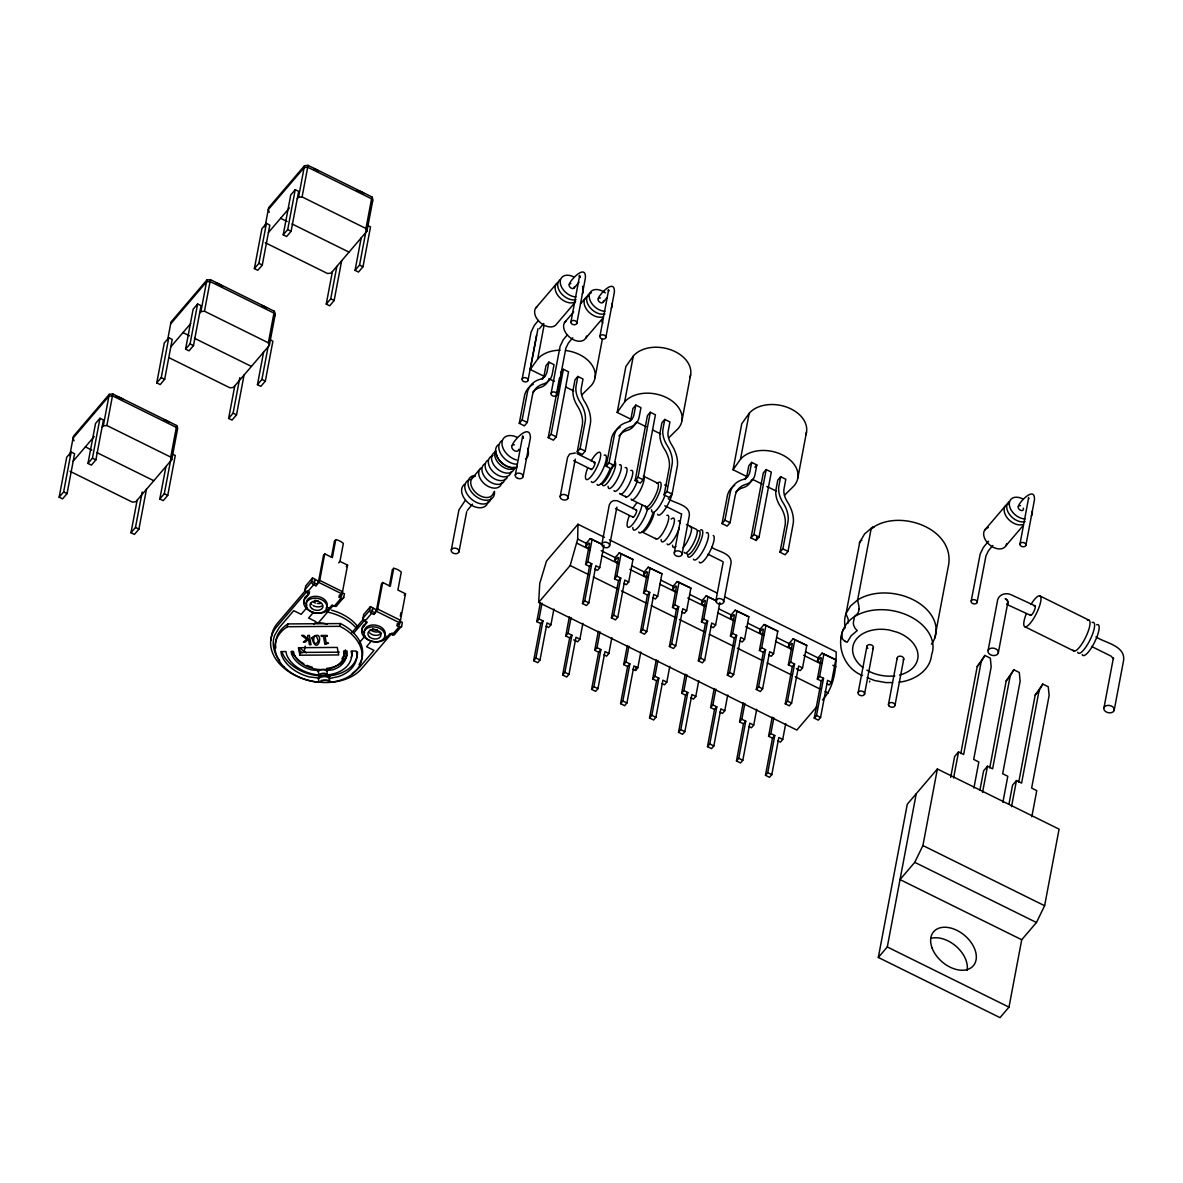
<?xml version="1.0" encoding="UTF-8"?>
<svg xmlns="http://www.w3.org/2000/svg" width="1183" height="1183" viewBox="0 0 1183 1183"><rect width="100%" height="100%" fill="white"/><g stroke="black" fill="none" stroke-linecap="round" stroke-linejoin="round"><path stroke-width="1.5" d="M816.684 706.828L796.839 730.059L538.664 602.413L539.744 583.456L546.457 561.141L577.969 524.246L604.454 537.333M538.664 602.413L570.176 565.518L577.674 539.064L577.969 524.246M822.525 699.996C834.074 687.441 836.44 668.454 836.159 651.892L725.268 597.075M283.698 666.606L284.512 666.709M579.552 276.053L570.975 321.806M608.52 290.382L599.944 336.135M1028.604 498.058L1020.012 543.81M934.747 638.081L948.086 567.529C957.284 528.476 898.119 507.581 871.117 528.831L857.631 599.944A21.324 12.214 57.7 0 0 858.385 603.744A15.645 8.961 57.7 0 1 856.285 614.879A21.324 12.214 57.7 0 0 854.481 616.654C831.708 630.923 838.821 666.502 862.555 675.552M59.15 497.185L66.692 457.274L71.172 452.024L74.603 453.71L67.061 493.622L62.566 498.871L59.15 497.185L63.631 491.936L71.172 452.024M69.738 455.662L73.39 436.335L109.265 394.338L112.829 393.954L176.696 425.54L177.701 428.172L171.727 459.729L135.868 501.725L132.304 502.095L70.063 471.322M87.971 463.44L95.512 423.529L99.993 418.279L103.424 419.965L95.882 459.876L91.402 465.126L87.971 463.44L92.451 458.191L99.993 418.279M102.019 427.388L103.305 425.895L109.265 394.338M103.305 425.895L106.854 425.51L112.829 393.954M156.762 382.893L164.304 342.981L168.785 337.732L172.215 339.417L164.674 379.329L160.193 384.579L156.762 382.893L161.243 377.628L168.785 337.732M146.455 489.244L138.914 529.156L134.433 534.405L131.002 532.705L137.139 500.217M167.69 339.61L171.003 322.027L206.877 280.031L210.441 279.661L274.308 311.247L275.314 313.865L269.354 345.421L233.48 387.418L229.916 387.802L169.317 357.843M131.002 532.705L135.483 527.455L142.197 492.01M185.583 349.133L193.125 309.221L197.62 303.972L201.036 305.672L193.494 345.584L189.014 350.833L185.583 349.133L190.079 343.883L197.62 303.972M171.86 453.799L175.276 455.485L167.735 495.396L163.254 500.646L159.823 498.96L165.975 466.472M171.727 459.729L170.736 457.096L176.696 425.54M159.823 498.96L164.319 493.71L171.298 456.771M199.631 313.096L200.918 311.587L206.877 280.031M200.918 311.587L204.482 311.218L210.441 279.661M254.389 268.585L261.916 228.674L266.412 223.424L269.828 225.125L262.286 265.036L257.805 270.286L254.389 268.585L258.87 263.336L266.412 223.424M244.068 374.937L236.526 414.849L232.045 420.098L228.63 418.412L234.766 385.924M264.977 227.062L268.63 207.735L304.489 165.738L308.053 165.369L371.935 196.94L372.926 199.572L366.967 231.129L331.092 273.125L327.528 273.495L265.303 242.737M228.63 418.412L233.11 413.163L239.809 377.702M283.21 234.84L290.752 194.929L295.232 189.679L298.648 191.365L291.107 231.276L286.626 236.526L283.21 234.84L287.691 229.591L295.232 189.679M270.611 340.068L272.889 341.192L265.347 381.103L260.866 386.353L257.45 384.667L263.587 352.179M269.354 345.421L268.349 342.804L274.308 311.247M257.45 384.667L261.931 379.418L268.068 346.93M297.244 198.788L298.53 197.295L304.489 165.738M298.53 197.295L302.094 196.925L308.053 165.369M341.68 260.644L334.138 300.556L329.658 305.805L326.242 304.12L332.379 271.632M326.242 304.12L330.722 298.87L336.859 266.382M340.423 623.559L339.891 626.339A43.948 30.699 10.7 0 1 361.821 659.108A43.948 30.699 10.7 0 1 330.338 682.266A7.083 4.88 -11.2 0 0 319.085 682.34A43.948 30.699 10.7 0 1 278.508 659.7A43.948 30.699 10.7 0 1 287.395 626.724L287.913 623.929L340.423 623.559A43.948 30.699 10.7 0 1 359.085 664.609M367.085 225.199L370.516 226.899L362.974 266.811L358.479 272.06L355.063 270.36L361.199 237.872M366.967 231.129L365.961 228.496L371.935 196.94M355.063 270.36L359.543 265.11L366.523 228.171M339.151 595.212L341.429 596.35L342.138 592.639L344.416 593.762L343.721 597.474L336.963 605.371A2.647 1.76 40.5 0 1 334.331 606.11L332.053 604.971L328.209 609.482A13.205 9.213 10.7 0 1 310.404 611.33A13.205 9.213 10.7 0 1 305.406 598.199L309.236 593.703L306.959 592.579A2.647 1.76 40.5 0 1 305.037 589.592L305.732 585.881L312.475 577.969L314.767 579.093L314.057 582.82L317.488 584.313M305.406 598.199L309.591 591.84M305.037 589.592L311.78 581.681L312.475 577.969M299.891 655.205L298.397 647.707L337.244 647.426L338.722 654.938L299.891 655.205L299.521 647.929M314.323 582.746L314.959 579.404L318.123 580.971M311.78 581.681A2.647 1.76 40.5 0 0 313.717 584.668L315.994 585.792L318.567 581.341L323.477 555.359L324.748 553.851L332.364 557.607L335.75 539.67A11.446 7.601 40.5 0 1 343.351 543.426L339.965 561.378L338.678 562.871M304.179 651.522L305.184 646.155M315.994 585.792L319.661 580.705L324.748 553.851M331.417 557.311L334.464 541.163L335.75 539.67M328.209 609.482L328.563 607.618M341.236 596.055L341.872 592.713M343.721 597.474A2.647 1.76 40.5 0 1 341.088 598.199L338.796 597.075L342.478 591.988L347.565 565.134L339.965 561.378M397.089 623.87L399.381 624.994L400.076 621.282L402.353 622.406L401.658 626.118L394.9 634.029A2.647 1.76 40.5 0 1 392.283 634.753L389.991 633.63L386.146 638.125A13.205 9.213 10.7 0 1 368.342 639.988A13.205 9.213 10.7 0 1 363.344 626.842L367.188 622.347L364.896 621.223A2.647 1.76 40.5 0 1 362.974 618.236L363.669 614.524L370.427 606.613L372.704 607.751L372.009 611.463L375.425 612.957M363.344 626.842L366.567 621.607M362.974 618.236L369.717 610.324L370.427 606.613M372.261 611.389L372.896 608.047L376.061 609.615M369.717 610.324A2.647 1.76 40.5 0 0 371.654 613.312L373.932 614.45L376.505 609.984L381.414 584.003L382.701 582.494L390.301 586.265L393.688 568.313A11.446 7.601 40.5 0 1 401.288 572.069L397.902 590.021L405.503 593.777L400.446 620.498L396.749 625.718L399.026 626.842A2.647 1.76 40.5 0 0 401.658 626.118M373.932 614.45L377.643 609.23L382.701 582.494M389.355 585.969L392.401 569.807L393.688 568.313M386.146 638.125L386.501 636.262M400.298 616.062L400.948 612.602M399.189 624.698L399.81 621.356M451.3 549.932L458.93 509.932L465.096 500.646M458.96 551.899A3.963 2.765 10.7 0 0 453.976 548.143A3.963 2.765 10.7 0 0 452.468 552.712A3.963 2.765 10.7 0 0 458.96 551.899L466.694 511.707M522.161 378.959L531.123 331.994L534.361 325.34L538.457 320.416M542.287 379.255A21.634 14.373 40.5 0 0 544.032 375.78L546.014 365.503L548.897 362.131L554.028 364.675L552.284 373.946A27.579 18.322 40.5 0 1 542.406 384.298A31.571 20.983 40.5 0 0 532.32 395.773L527.278 422.479L524.394 425.85L519.263 423.322L524.675 395.004A37.486 24.917 40.5 0 1 533.267 384.253M527.988 380.571A3.031 2.115 10.7 0 0 524.261 377.628A3.031 2.115 10.7 0 0 522.975 381.089A3.031 2.115 10.7 0 0 527.988 380.571L536.579 335.129M544.742 376.638L530.265 369.48L537.94 328.83M519.263 423.322L522.132 419.95L527.559 391.632A37.486 24.917 40.5 0 1 539.152 379.595L540.409 379.225A21.634 14.373 40.5 0 0 546.916 372.408L548.897 362.131M515.285 475.226L522.694 435.862L523.463 438.331M530.265 369.48L537.703 358.996L544.047 325.429M523.078 476.616L530.457 437.562C529.925 422.39 512.919 441.2 512.254 445.414M551.13 393.274L560.106 346.308L563.33 339.669L567.426 334.745M560.505 372.675L563.389 369.288L568.52 371.832L556.247 436.808L553.363 440.18L548.232 437.636L559.485 378.087M556.971 394.885A3.031 2.115 10.7 0 0 553.23 391.943A3.031 2.115 10.7 0 0 551.943 395.418A3.031 2.115 10.7 0 0 556.971 394.885L565.858 348.231L568.402 343.011L572.764 337.791M548.232 437.636L551.115 434.265L563.389 369.288M576.801 323.417A3.031 2.115 10.7 0 0 573.075 320.475A3.031 2.115 10.7 0 0 571.788 323.935A3.031 2.115 10.7 0 0 576.801 323.417L585.408 277.901C586.191 263.129 570.014 280.282 569.334 284.26M577.866 376.46L576.121 385.732A27.579 18.322 40.5 0 0 580.735 403.24A31.571 20.983 40.5 0 1 585.127 421.887L580.084 448.594L577.2 451.965L582.332 454.509L585.215 451.122L590.509 422.76A37.486 24.917 40.5 0 0 585.053 402.294L584.136 400.845A21.634 14.373 40.5 0 1 581.104 389.311L582.997 378.989L577.866 376.46L574.982 379.832L573.237 389.118A27.579 18.322 40.5 0 0 577.851 406.612A31.571 20.983 40.5 0 1 582.243 425.259L577.2 451.965M560.165 496.564L567.559 457.407L569.688 453.961L575.337 452.971M546.043 626.221L548.646 627.508L550.923 624.831L547.019 622.909L540.01 660.025L537.733 662.702L533.666 660.691L540.69 623.559L536.786 621.637L540.38 602.591M536.786 621.637L539.064 618.96L542.051 603.167M533.666 660.691L535.943 658.029L542.967 620.898L539.064 618.96M567.958 497.954L575.293 459.137M595.034 377.747L602.384 338.87M550.923 624.831L553.91 609.023M605.77 337.747A3.031 2.115 10.7 0 0 602.043 334.804A3.031 2.115 10.7 0 0 600.757 338.264A3.031 2.115 10.7 0 0 605.77 337.747L614.376 292.231C615.175 277.458 598.982 294.611 598.302 298.589M573.711 639.899L577.615 641.822L579.892 639.16L575.988 637.223L568.979 674.354L566.701 677.016L562.635 675.02L569.659 637.888L565.755 635.966L569.348 616.905M565.755 635.966L568.032 633.289L571.019 617.482M590.066 548.808L585.615 546.605L586.236 543.293L590.258 538.59L602.502 544.431M562.635 675.02L564.912 672.343L571.936 635.212L568.032 633.289M594.857 569.067L597.459 570.354L599.737 567.677L595.833 565.755L588.823 602.886L586.531 605.548L582.48 603.537L589.489 566.42L585.585 564.483L589.578 543.426L588.646 543.056L585.615 546.605M585.585 564.483L587.877 561.821L592.121 539.3M629.755 421.444A21.634 14.373 40.5 0 0 630.938 418.752L632.935 408.475L635.818 405.104L640.949 407.647L639.19 416.919A27.579 18.322 40.5 0 1 629.312 427.27A31.571 20.983 40.5 0 0 619.227 438.745L614.184 465.451L611.3 468.823L606.169 466.294L611.581 437.976A37.486 24.917 40.5 0 1 620.173 427.226M631.663 419.595L617.186 412.438L625.866 366.493L633.304 356.024A31.009 21.664 10.7 0 1 671.53 350.079A31.009 21.664 10.7 0 1 689.896 377.51M606.169 466.294L609.053 462.908L614.465 434.605A37.486 24.917 40.5 0 1 626.058 422.568L627.315 422.198A21.634 14.373 40.5 0 0 633.822 415.381L635.818 405.104M582.48 603.537L584.757 600.875L591.766 563.744L587.877 561.821M617.186 412.438L624.624 401.969L633.304 356.024M579.892 639.16L582.879 623.352M601.91 543.973L609.304 504.816L611.049 501.976L613.578 500.616L617.201 500.705L636.439 510.05M599.737 567.677L603.981 545.171M609.556 545.94A3.963 2.765 10.7 0 0 604.572 542.184A3.963 2.765 10.7 0 0 603.064 546.738A3.963 2.765 10.7 0 0 609.556 545.94L616.89 507.123M603.981 654.864L606.583 656.151L608.861 653.474L604.971 651.552L597.947 688.669L595.67 691.345L591.604 689.334L598.628 652.217L594.724 650.28L598.317 631.234M594.724 650.28L597.001 647.619L599.988 631.811M617.556 562.398L614.583 560.919L615.219 557.622L619.241 552.905L632.964 559.485L628.705 582.006L626.428 584.668L623.825 583.396M591.604 689.334L593.896 686.672L600.905 649.541L597.001 647.619M628.705 582.006L624.801 580.084L617.792 617.201L615.5 619.877L611.448 617.866L618.458 580.735L614.554 578.812L618.546 557.74L617.615 557.385L614.583 560.919M614.554 578.812L616.846 576.136L621.09 553.629M635.138 480.609L647.412 415.632L650.295 412.261L655.426 414.804L643.153 479.766L640.269 483.152L635.138 480.609L638.021 477.237L650.295 412.261M611.448 617.866L613.726 615.19L620.735 578.073L616.846 576.136M608.861 653.474L611.848 637.681M664.787 419.418L663.027 428.704A27.579 18.322 40.5 0 0 667.641 446.213A31.571 20.983 40.5 0 1 672.033 464.86L666.99 491.551L664.107 494.938L669.238 497.466L672.121 494.095L677.415 465.732A37.486 24.917 40.5 0 0 671.959 445.266L671.057 443.817A21.634 14.373 40.5 0 1 668.011 432.283L669.918 421.961L664.787 419.418L661.903 422.804L660.144 432.076A27.579 18.322 40.5 0 0 664.757 449.584A31.571 20.983 40.5 0 1 669.149 468.231L664.107 494.938M632.949 669.179L635.552 670.465L637.829 667.803L633.94 665.866L626.916 702.998L624.639 705.674L620.587 703.663L627.596 666.532L623.692 664.609L627.301 645.548M623.692 664.609L625.97 661.933L628.957 646.14M648.003 577.452L643.552 575.249L644.188 571.951L648.21 567.234L661.933 573.814L657.674 596.336L655.397 598.997L652.794 597.711M620.587 703.663L622.864 700.987L629.874 663.87L625.97 661.933M657.674 596.336L653.77 594.398L646.761 631.53L644.484 634.192L640.417 632.195L647.426 595.064L643.537 593.127L647.515 572.069L646.583 571.714L643.552 575.249M643.537 593.127L645.814 590.465L650.073 567.944M681.94 420.719L690.621 374.774M640.417 632.195L642.694 629.519L649.718 592.387L645.814 590.465M635.552 670.465L636.217 667.005M637.829 667.803L640.816 651.996M674.295 552.668L681.63 513.851M661.933 683.508L664.521 684.794L666.813 682.118L662.909 680.195L655.885 717.327L653.607 719.989L649.556 717.977L656.565 680.861L652.661 678.924L656.269 659.877M652.661 678.924L654.938 676.262L657.925 660.454M675.493 591.042L672.536 589.578L673.157 586.265L677.179 581.563L690.902 588.128L686.643 610.65L684.365 613.326L681.763 612.04M681.955 554.635A3.963 2.765 10.7 0 0 676.957 550.864A3.963 2.765 10.7 0 0 675.449 555.433A3.963 2.765 10.7 0 0 681.955 554.635L689.349 515.477C690.207 504.594 674.428 503.574 668.291 498.694M649.556 717.977L651.833 715.316L658.842 678.184L654.938 676.262M686.643 610.65L682.739 608.727L675.73 645.844L673.452 648.521L669.386 646.51L676.41 609.378L672.506 607.456L676.484 586.384L675.552 586.029L672.536 589.578M672.506 607.456L674.783 604.794L679.042 582.273M669.386 646.51L671.663 643.848L678.687 606.716L674.783 604.794M666.813 682.118L669.8 666.325M690.902 697.837L693.504 699.109L695.781 696.447L691.878 694.525L684.868 731.641L682.576 734.318L678.524 732.307L685.534 695.175L681.63 693.253L685.238 674.192M681.63 693.253L683.922 690.576L686.909 674.783M705.955 606.095L701.504 603.892L702.125 600.594L706.147 595.877L716.898 600.994M678.524 732.307L680.802 729.63L687.811 692.513L683.922 690.576M710.732 626.354L713.334 627.641L715.611 624.979L711.708 623.042L704.698 660.173L702.421 662.85L698.354 660.839L705.379 623.707L701.475 621.785L705.452 600.713L704.521 600.358L701.504 603.892M701.475 621.785L703.752 619.108L708.011 596.587M745.083 479.529A21.634 14.373 40.5 0 0 746.828 476.039L748.809 465.762L751.693 462.39L756.824 464.934L755.079 474.22A27.579 18.322 40.5 0 1 745.201 484.557A31.571 20.983 40.5 0 0 735.116 496.047L730.059 522.738L727.19 526.11L722.044 523.581L727.471 495.263A37.486 24.917 40.5 0 1 734.673 485.326M747.538 476.897L733.061 469.74L741.741 423.795L749.179 413.311A31.009 21.664 10.7 0 1 787.405 407.366A31.009 21.664 10.7 0 1 805.771 434.812M722.044 523.581L724.928 520.209L730.355 491.891A37.486 24.917 40.5 0 1 741.948 479.854L743.19 479.485A21.634 14.373 40.5 0 0 749.711 472.668L751.693 462.39M698.354 660.839L700.632 658.162L707.656 621.045L703.752 619.108M695.781 696.447L698.769 680.639M733.061 469.74L740.499 459.255L749.179 413.311M715.892 600.653L723.227 561.836M715.611 624.979L719.87 602.458M723.685 602.029L731.094 562.886C731.582 552.831 717.608 551.648 711.678 547.271M719.87 712.151L722.473 713.438L724.75 710.776L720.846 708.839L713.837 745.97L711.56 748.632L707.493 746.636L714.502 709.504L710.613 707.567L714.207 688.521M710.613 707.567L712.891 704.905L715.878 689.097M733.43 619.685L730.473 618.221L731.094 614.909L735.116 610.206L748.839 616.787L744.58 639.293L742.303 641.97L739.7 640.683M707.493 746.636L709.77 743.959L716.794 706.828L712.891 704.905M744.58 639.293L740.691 637.371L733.667 674.502L731.39 677.164L727.323 675.153L734.347 638.036L730.443 636.099L734.421 615.027L733.49 614.672L730.473 618.221M730.443 636.099L732.721 633.437L736.979 610.916M751.028 537.895L763.301 472.934L766.185 469.562L771.316 472.091L759.042 537.067L756.159 540.439L751.028 537.895L753.911 534.524L766.185 469.562M727.323 675.153L729.615 672.491L736.625 635.36L732.721 633.437M756.159 540.439L756.839 536.831M724.75 710.776L727.737 694.968M780.662 476.719L778.917 485.991A27.579 18.322 40.5 0 0 783.53 503.5A31.571 20.983 40.5 0 1 787.922 522.147L782.88 548.853L779.996 552.224L785.128 554.768L788.011 551.382L793.305 523.019A37.486 24.917 40.5 0 0 787.848 502.553L786.932 501.104A21.634 14.373 40.5 0 1 783.9 489.57L785.793 479.248L780.662 476.719L777.778 480.091L776.033 489.378A27.579 18.322 40.5 0 0 780.647 506.871A31.571 20.983 40.5 0 1 785.039 525.518L779.996 552.224M748.839 726.48L751.442 727.767L753.719 725.09L749.815 723.168L742.806 760.285L740.528 762.961L736.462 760.95L743.471 723.819L739.582 721.896L743.175 702.85M739.582 721.896L741.859 719.234L744.846 703.427M763.893 634.739L759.442 632.535L760.063 629.238L764.085 624.52L777.808 631.101L773.564 653.622L771.272 656.284L768.669 654.998M736.462 760.95L738.739 758.288L745.763 721.157L741.859 719.234M773.564 653.622L769.66 651.685L762.636 688.817L760.358 691.493L756.307 689.482L763.316 652.351L759.412 650.428L763.39 629.356L762.458 629.001L759.442 632.535M759.412 650.428L761.689 647.752L765.948 625.245M797.83 478.006L806.51 432.061M756.307 689.482L758.584 686.805L765.593 649.689L761.689 647.752M753.719 725.09L756.706 709.282M777.852 740.824L780.455 742.111L782.732 739.434L778.828 737.512L771.819 774.628L769.527 777.305L765.475 775.294L772.484 738.162L768.58 736.24L772.188 717.179M768.58 736.24L770.872 733.564L773.859 717.77M791.383 648.328L788.41 646.864L789.031 643.552L793.054 638.85L806.776 645.43L802.532 667.937L800.24 670.613L796.351 668.691M765.475 775.294L767.752 772.617L774.761 735.501L770.872 733.564M802.532 667.937L798.629 666.014L791.604 703.146L789.327 705.807L785.275 703.811L792.285 666.68L788.381 664.742L792.373 643.685L791.442 643.315L788.41 646.864M788.381 664.742L790.658 662.081L794.917 639.559M785.275 703.811L787.553 701.135L794.562 664.003L790.658 662.081M782.732 739.434L785.719 723.626M821.83 663.382L817.379 661.179L818.015 657.881L822.037 653.179L835.76 659.744L831.501 682.266L829.224 684.942L826.621 683.656M831.501 682.266L827.597 680.343L820.588 717.46L818.296 720.136L814.244 718.125L821.253 680.994L817.349 679.072L821.342 657.999L820.41 657.644L817.379 661.179M817.349 679.072L819.642 676.395L823.886 653.888M814.244 718.125L816.521 715.464L823.531 678.332L819.642 676.395M859.006 609.511L859.169 608.609M858.193 692.499L866.962 646.081M864.522 694.244A3.298 2.307 10.7 0 0 860.47 691.049A3.298 2.307 10.7 0 0 859.065 694.82A3.298 2.307 10.7 0 0 864.522 694.244L873.291 647.84M869.579 681.97L869.727 681.142M888.448 704.476L897.217 658.059M894.984 705.319L903.753 658.916M878.318 957.461L907.272 804.233L937.38 768.98L1059.081 829.15L1044.619 905.72L1036.456 922.503L1021.728 939.746L1008.981 1007.132L1000.019 1017.631L878.318 957.461L887.294 946.962L916.248 793.734M1021.728 939.746L900.026 879.59L914.755 862.333L922.917 845.549L937.38 768.98M971.213 600.964L980.175 553.999L983.413 547.345L988.544 541.193M977.04 602.576A3.031 2.115 10.7 0 0 973.313 599.633A3.031 2.115 10.7 0 0 972.027 603.093A3.031 2.115 10.7 0 0 977.04 602.576L985.927 555.921L988.47 550.701L992.833 545.467M950.674 777.394L954.622 756.499L958.526 751.93L963.657 754.458L981.151 661.918L984.862 655.441L990.334 658.147L991.177 666.872L973.698 759.427L978.829 761.956L973.89 788.085M953.587 778.044L958.526 751.93M960.773 753.601L977.232 666.487L984.862 655.441M988.101 650.428L997.639 600.003C999.043 594.132 1006.408 592.269 1011.347 594.857L1035.036 605.8M998.245 653.223A5.279 3.682 10.7 0 0 991.768 648.107A5.279 3.682 10.7 0 0 989.52 654.14A5.279 3.682 10.7 0 0 998.245 653.223L1007.679 603.271M1025.853 545.422A3.031 2.115 10.7 0 0 1022.112 542.479A3.031 2.115 10.7 0 0 1020.825 545.94A3.031 2.115 10.7 0 0 1025.853 545.422L1034.445 499.906C1035.243 485.134 1019.051 502.287 1018.386 506.265M979.968 789.978L983.591 770.828L987.494 766.244L992.626 768.787L1010.119 676.232L1013.831 669.77L1019.302 672.476L1020.145 681.201L1002.666 773.741L1007.798 776.285L1002.859 802.399M982.555 792.373L987.494 766.244M989.742 767.915L1006.201 680.817L1013.831 669.77M1008.936 804.307L1012.559 785.142L1016.463 780.573L1021.594 783.102L1039.088 690.561L1042.8 684.085L1048.271 686.791L1049.129 695.53L1031.635 788.07L1036.766 790.614L1031.827 816.728M1011.524 806.688L1016.463 780.573M1018.726 782.244L1035.184 695.131L1042.8 684.085M1103.99 707.715L1113.41 657.822L1113.484 658.946L1111.177 656.181L1091.525 646.45M1114.135 710.525A5.279 3.682 10.7 0 0 1107.643 705.393A5.279 3.682 10.7 0 0 1105.395 711.427A5.279 3.682 10.7 0 0 1114.135 710.525L1123.643 660.158C1125.24 645.474 1104.641 642.827 1095.976 636.883M870.969 529.407L871.353 528.328A6.595 3.786 57.7 0 1 872.462 527.352L872.95 527.204A6.595 3.786 57.7 0 1 873.483 527.174M859.361 542.997L864.566 533.962L872.034 527.588M467.344 510.391L472.505 504.121M539.418 328.697L543.796 323.462M170.663 323.891L206.522 281.894L210.086 281.524L273.968 313.096L274.959 315.728M73.198 461.133L94.211 436.527M170.81 346.841L190.729 323.521M268.423 232.548L289.451 207.927M535.574 308.216L556.069 284.216M305.584 590.376L277.458 623.293A49.095 34.292 10.7 0 0 271.232 640.062M307.299 590.968L276.837 626.635A49.095 34.292 10.7 0 0 295.439 675.523A49.095 34.292 10.7 0 0 361.687 668.587L392.15 632.92M306.959 592.579L313.717 584.668M574.199 287.868L578.975 282.279M307.122 607.382L301.177 614.347L293.724 610.665L279.203 627.67L274.663 635.286A46.433 32.429 10.7 0 0 279.676 660.543M346.279 566.627L347.565 565.134M574.923 302.582L556.705 323.92A13.205 8.769 40.5 0 1 540.158 322.486A13.205 8.769 40.5 0 1 537.141 306.545M313.377 612.469L308.615 618.044L316.068 621.74L313.746 624.447M564.542 322.545L573.666 311.868M580.498 303.868L585.053 298.545M317.769 623.53L333.029 605.666M334.331 606.11L341.088 598.199M603.167 302.197L606.746 297.998M585.674 338.234L602.753 318.242M471.677 478.804L479.677 469.429M351.765 632.787L363.506 619.034M353.48 633.378L365.222 619.626M364.896 621.223L371.654 613.312M359.114 642.99L365.059 636.025M404.231 595.271L405.503 593.777M371.314 641.112L366.553 646.687L374.005 650.384L359.499 667.375L352.194 673.615M392.283 634.753L399.026 626.842M540.69 623.559L542.967 620.898M589.489 566.42L591.766 563.744M569.659 637.888L571.936 635.212M618.458 580.735L620.735 578.073M754.902 467.181L756.824 464.934M598.628 652.217L600.905 649.541M647.426 595.064L649.718 592.387M627.596 666.532L629.874 663.87M676.41 609.378L678.687 606.716M656.565 680.861L658.842 678.184M705.379 623.707L707.656 621.045M685.534 695.175L687.811 692.513M734.347 638.036L736.625 635.36M714.502 709.504L716.794 706.828M763.316 652.351L765.593 649.689M743.471 723.819L745.763 721.157M792.285 666.68L794.562 664.003M772.484 738.162L774.761 735.501M821.253 680.994L823.531 678.332M984.626 530.221L1005.121 506.22M1005.757 545.925L1022.837 525.917M977.232 666.487L981.151 661.918M1006.201 680.817L1010.119 676.232M1035.184 695.131L1039.088 690.561M581.755 394.93L591.308 385.495A31.009 21.664 10.7 0 0 565.489 350.493M668.676 437.902L678.229 428.468A31.009 21.664 10.7 0 0 666.473 397.592A31.009 21.664 10.7 0 0 624.624 401.969M784.551 495.189L794.104 485.769A31.009 21.664 10.7 0 0 782.362 454.893A31.009 21.664 10.7 0 0 740.499 459.255M318.345 678.672L319.173 678.066A7.083 4.88 -11.2 0 1 329.007 678.007L330.338 682.266M326.242 670.584L332.837 669.785A28.229 19.712 10.7 0 0 346.545 653.741L346.027 651.123L343.617 651.138L344.09 653.534A25.76 17.996 10.7 0 1 322.19 669.637A25.76 17.996 10.7 0 1 293.976 653.888L293.502 651.493L291.092 651.522L291.624 654.14A28.229 19.712 10.7 0 0 311.647 669.933L319.011 670.643L318.227 671.249L319.514 670.317A5.116 3.534 -11.2 0 1 325.857 670.273L326.804 671.19M357.488 651.863A38.743 27.061 10.7 0 1 329.466 675.818L329.584 678.465L338.161 676.661A38.743 27.061 10.7 0 0 356.955 654.643L356.246 651.049L351.129 651.094L351.75 654.199A33.494 23.394 10.7 0 1 327.528 674.901A5.116 3.534 -11.2 0 0 318.952 674.961A33.494 23.394 10.7 0 1 286.597 654.657L285.99 651.552L280.874 651.582L281.584 655.19A38.743 27.061 10.7 0 0 309.059 676.868L319.129 678.11M899.169 682.147C913.853 680.669 930.208 670.731 931.598 654.791A46.196 32.266 10.7 0 0 909.653 616.269A46.196 32.266 10.7 0 0 854.481 616.654L853.431 622.228A6.595 3.786 57.7 0 0 857.231 630.554L851.095 635.803L847.279 642.206L844.987 641.26M287.395 626.724L339.891 626.339M300.408 652.424L339.255 652.158M321.288 680.373L328.726 680.329M892.559 682.561L886.082 682.606L874.71 680.55L867.124 677.667M632.964 559.485L619.241 552.905M661.933 573.814L648.21 567.234M690.902 588.128L677.179 581.563M748.839 616.787L735.116 610.206M775.944 630.391L777.808 631.101M806.776 645.43L793.054 638.85M835.76 659.744L822.037 653.179M1007.28 604.617L1030.585 615.367M302.094 196.925L365.961 228.496M280.593 218.293L287.114 221.517M292.009 223.927L349.029 252.127M1039.887 595.907L1088.922 620.143M287.691 229.591L291.107 231.276M359.543 265.11L362.974 266.811M872.95 527.204L873.808 527.633M549.577 379.018L554.398 381.399M565.666 386.974L573.711 390.952M636.484 421.991L646.14 426.767M652.572 429.947L660.632 433.924M752.373 479.278L762.029 484.054M766.85 486.435L776.506 491.211M1024.877 626.753L1073.927 651.005M258.87 263.336L262.286 265.036M330.722 298.87L334.138 300.556M657.571 483.093L643.315 476.054A13.205 3.505 -63.7 0 1 640.047 490.708A13.205 3.505 -63.7 0 1 631.116 499.049M522.132 419.95L527.278 422.479M551.115 434.265L556.247 436.808M580.084 448.594L585.215 451.122M609.053 462.908L614.184 465.451M638.021 477.237L643.153 479.766M666.99 491.551L672.121 494.095M724.928 520.209L730.059 522.738M753.911 534.524L759.042 537.067M782.88 548.853L788.011 551.382M577.082 453.636L594.901 462.435M573.666 460.734L591.219 469.4M664.757 505.777L680.683 513.659M686.406 524.453L696.388 529.378A13.205 3.505 -63.7 0 1 693.12 544.047A13.205 3.505 -63.7 0 1 684.188 552.387M620.365 494.139L626.073 496.964M631.766 499.773L646.022 506.827M615.515 508.527L633.023 517.193M707.922 554.191L722.281 561.289M204.482 311.218L268.349 342.804M656.328 539.019L642.073 531.966A13.205 3.505 -63.7 0 0 648.683 525.814A13.205 3.505 -63.7 0 0 654.258 512.609M609.422 539.788L717.002 592.979M182.981 332.586L189.502 335.809M194.382 338.234L251.417 366.419M590.258 538.59L602.132 544.446M706.147 595.877L715.05 600.284M764.085 624.52L774.466 629.652M190.079 343.883L193.494 345.584M261.931 379.418L265.347 381.103M577.674 539.064L586.236 543.293M601.215 550.701L615.219 557.622M631.737 565.799L644.188 571.951M660.706 580.114L673.157 586.265M689.689 594.443L702.125 600.594M718.658 608.757L731.094 614.909M747.626 623.086L760.063 629.238M776.595 637.4L789.031 643.552M805.564 651.729L818.015 657.881M832.862 665.23L835.849 666.709M576.89 543.204L590.125 549.74M601.718 555.478L618.265 563.655M629.844 569.378L646.391 577.57M659.641 584.106L676.188 592.299M687.767 598.021L704.329 606.199M717.563 612.75L734.111 620.927M745.704 626.665L762.251 634.842M775.486 641.393L792.033 649.571M803.627 655.293L820.174 663.486M570.176 565.518L588.38 574.509M593.348 576.964L618.177 589.238M621.474 590.879L646.302 603.153M651.271 605.607L676.099 617.881M679.412 619.522L704.225 631.796M709.194 634.236L734.022 646.51M737.334 648.151L762.163 660.425M767.116 662.879L791.945 675.153M795.257 676.794L820.085 689.068M825.054 691.523L828.351 693.149M161.243 377.628L164.674 379.329M233.11 413.163L236.526 414.849M584.757 600.875L588.823 602.886M613.726 615.19L617.792 617.201M642.694 629.519L646.761 631.53M671.663 643.848L675.73 645.844M700.632 658.162L704.698 660.173M729.615 672.491L733.667 674.502M758.584 686.805L762.636 688.817M787.553 701.135L791.604 703.146M816.521 715.464L820.588 717.46M106.854 425.51L170.736 457.096M922.917 845.549L1044.619 905.72M535.943 658.029L540.01 660.025M564.912 672.343L568.979 674.354M593.896 686.672L597.947 688.669M622.864 700.987L626.916 702.998M651.833 715.316L655.885 717.327M680.802 729.63L684.868 731.641M709.77 743.959L713.837 745.97M738.739 758.288L742.806 760.285M767.752 772.617L771.819 774.628M85.368 446.893L91.875 450.117M96.769 452.527L153.805 480.727M914.755 862.333L1036.456 922.503M92.451 458.191L95.882 459.876M164.319 493.71L167.735 495.396M319.735 580.409L342.552 591.677M377.673 609.053L400.49 620.321M318.848 582.45L341.665 593.733M376.534 611.389L399.351 622.672M63.631 491.936L67.061 493.622M135.483 527.455L138.914 529.156M887.294 946.962L1008.981 1007.132M313.377 601.925L313.85 602.265A7.172 4.998 10.7 0 0 315.506 603.005M580.365 277.473L579.581 276.216M372.571 201.421L371.58 198.803L307.698 167.217L304.149 167.587L268.275 209.598L269.28 212.215M177.346 430.021L176.341 427.388L112.474 395.817L108.91 396.187L73.035 438.183L74.041 440.815M326.774 671.057L327.528 674.901M318.197 671.116L318.952 674.961M318.331 678.539L319.085 682.34M1028.515 497.481L1028.692 498.723M618.931 435.98A31.571 20.983 40.5 0 1 619.744 434.96M620.661 434.028A31.571 20.983 40.5 0 1 626.443 430.642A27.579 18.322 40.5 0 0 635.611 422.775M735.634 492.246A31.571 20.983 40.5 0 1 742.318 487.928A27.579 18.322 40.5 0 0 751.486 480.061M537.703 358.996A31.009 21.664 10.7 0 1 560.136 350.198M601.452 320.386A31.009 21.664 10.7 0 1 602.783 323.21M532.838 391.987A31.571 20.983 40.5 0 1 539.522 387.669A27.579 18.322 40.5 0 0 549.104 378.59M115.771 396.66A10.558 7.379 10.7 0 1 123.209 399.484M164.112 419.714A10.558 7.379 10.7 0 1 168.829 422.035M216.105 282.855A10.558 7.379 10.7 0 1 222.508 286.877M261.724 305.406A10.558 7.379 10.7 0 1 266.441 307.743M313.717 168.563A10.558 7.379 10.7 0 1 318.434 170.884M356.63 190.626A10.558 7.379 10.7 0 1 364.053 193.45M630.85 470.494A13.205 3.505 -63.7 0 1 629.43 483.536A13.205 3.505 -63.7 0 1 619.715 493.415M637.563 480.254A13.205 3.505 -63.7 0 1 630.938 493.311A13.205 3.505 -63.7 0 1 625.408 496.224M625.156 467.669A13.205 3.505 -63.7 0 1 623.722 480.712A13.205 3.505 -63.7 0 1 614.007 490.59M619.448 464.845A13.205 3.505 -63.7 0 1 617.23 479.44A13.205 3.505 -63.7 0 1 608.092 486.287M614.79 461.947A13.205 3.505 -63.7 0 1 611.537 476.616A13.205 3.505 -63.7 0 1 602.605 484.956M612.572 464.904A13.205 3.505 -63.7 0 1 606.997 478.109A13.205 3.505 -63.7 0 1 600.402 484.276M609.837 469.429A15.172 4.037 -63.7 0 1 597.075 484.365M604.188 455.189A15.172 4.037 -63.7 0 1 602.546 470.183A15.172 4.037 -63.7 0 1 591.367 481.555M591.116 460.986A15.172 4.037 -63.7 0 1 600.668 455.573A15.172 4.037 -63.7 0 1 589.785 477.932A15.172 4.037 -63.7 0 1 587.685 468.054M672.284 492.823A15.172 4.037 -63.7 0 1 664.876 509.518A15.172 4.037 -63.7 0 1 657.526 514.25M664.58 496.49A15.172 4.037 -63.7 0 1 656.254 510.331A15.172 4.037 -63.7 0 1 651.567 509.725M664.639 485.074A15.172 4.037 -63.7 0 1 666.591 485.829M656.521 483.182A13.205 3.505 -63.7 0 1 655.086 496.224A13.205 3.505 -63.7 0 1 645.371 506.102M657.364 483.27A15.172 4.037 -63.7 0 1 657.29 497.259A15.172 4.037 -63.7 0 1 645.874 506.901M593.822 462.878A3.963 1.05 -63.7 0 1 594.975 463.662A3.963 1.05 -63.7 0 1 592.787 468.379L592.284 468.971A3.963 1.05 -63.7 0 1 591.086 469.074M678.229 521.008A13.205 3.505 -63.7 0 1 680.151 523.137M679.234 527.943A13.205 3.505 -63.7 0 1 672.609 541.015A13.205 3.505 -63.7 0 1 667.079 543.929M671.16 519.071A13.205 3.505 -63.7 0 1 671.101 531.226A13.205 3.505 -63.7 0 1 661.164 539.611M675.863 546.516A13.205 3.505 -63.7 0 1 672.565 545.259M689.63 526.642A13.205 3.505 -63.7 0 1 690.65 533.592A13.205 3.505 -63.7 0 1 683.168 547.714M698.192 530.871A13.205 3.505 -63.7 0 1 696.757 543.914A13.205 3.505 -63.7 0 1 687.042 553.792M700.602 529.954A15.172 4.037 -63.7 0 1 698.059 546.723A15.172 4.037 -63.7 0 1 687.545 554.59M706.31 532.764A15.172 4.037 -63.7 0 1 704.669 547.773A15.172 4.037 -63.7 0 1 693.489 559.13M713.216 535.5A15.172 4.037 -63.7 0 1 709.475 552.357A15.172 4.037 -63.7 0 1 699.197 561.955M642.088 504.993A15.172 4.037 -63.7 0 1 630.879 526.154A15.172 4.037 -63.7 0 1 629.356 515.744M632.787 508.69A15.172 4.037 -63.7 0 1 636.75 502.938M647.796 507.818A15.172 4.037 -63.7 0 1 639.397 525.888A15.172 4.037 -63.7 0 1 632.801 527.529M666.828 515.359A13.205 3.505 -63.7 0 1 665.393 528.417A13.205 3.505 -63.7 0 1 655.678 538.28M652.735 513.688A15.172 4.037 -63.7 0 1 645.09 528.712A15.172 4.037 -63.7 0 1 638.746 532.069M635.685 510.391A3.963 1.05 -63.7 0 1 635.759 513.91A3.963 1.05 -63.7 0 1 632.742 516.572M507.211 477.621A13.205 8.769 40.5 0 1 490.664 476.202A13.205 8.769 40.5 0 1 487.647 460.261M504.86 479.174A13.205 8.769 40.5 0 1 488.801 481.037A13.205 8.769 40.5 0 1 484.453 464.002M511.263 471.662A13.205 8.769 40.5 0 1 493.873 472.446A13.205 8.769 40.5 0 1 493.03 455.485M514.457 467.921A13.205 8.769 40.5 0 1 497.067 468.69A13.205 8.769 40.5 0 1 496.224 451.729M516.823 466.383A13.205 8.769 40.5 0 1 501.607 466.028A13.205 8.769 40.5 0 1 495.692 450.679M514.679 467.211A13.205 8.769 40.5 0 1 496.387 453.607M516.675 467.669A15.172 10.085 40.5 0 1 499.241 460.054A15.172 10.085 40.5 0 1 498.472 444.571M516.838 464.268A15.172 10.085 40.5 0 1 501.326 454.745A15.172 10.085 40.5 0 1 501.666 440.83M516.675 460.024A15.172 10.085 40.5 0 1 501.962 442.989A15.172 10.085 40.5 0 1 517.237 437.355M527.588 448.313A15.172 10.085 40.5 0 1 525.577 458.989M487.988 501.769A15.172 10.085 40.5 0 1 469.533 503.914A15.172 10.085 40.5 0 1 464.52 484.32M491.196 498.013A15.172 10.085 40.5 0 1 471.189 498.901A15.172 10.085 40.5 0 1 470.228 479.396M494.464 491.285A15.172 10.085 40.5 0 1 475.936 496.416A15.172 10.085 40.5 0 1 473.422 475.64M501.651 482.915A13.205 8.769 40.5 0 1 485.592 484.779A13.205 8.769 40.5 0 1 481.244 467.758M493.651 492.291A13.205 8.769 40.5 0 1 476.246 493.074A13.205 8.769 40.5 0 1 475.418 476.098M518.686 449.333A3.963 2.632 40.5 0 1 515.167 451.019L514.265 450.575A3.963 2.632 40.5 0 1 511.766 446.73A3.963 2.632 40.5 0 1 514.383 444.808M345.421 649.881A26.396 18.44 10.7 0 1 342.079 658.901M331.565 610.147A43.313 30.255 10.7 0 1 357.858 626.65M326.316 611.818A43.313 30.255 10.7 0 1 356.349 628.217M319.543 675.877A38.743 27.061 10.7 0 1 282.116 652.395M345.244 651.286A26.396 18.44 10.7 0 1 343.735 654.214M392.401 569.807A11.446 7.601 40.5 0 1 393.052 569.925M362.501 631.944A13.205 9.213 10.7 0 1 363.699 624.994M334.464 541.163A11.446 7.601 40.5 0 1 335.114 541.282M306.915 605.312A10.558 7.379 10.7 0 1 317.458 596.469A10.558 7.379 10.7 0 1 326.212 608.003M304.563 603.3A13.205 9.213 10.7 0 1 305.746 596.336M364.527 633.097A10.558 7.379 10.7 0 1 375.248 625.097A10.558 7.379 10.7 0 1 384.712 635.7M347.063 650.961A28.229 19.712 10.7 0 1 326.656 668.41M312.164 667.153A28.229 19.712 10.7 0 1 307.003 665.334M303.824 663.767A28.229 19.712 10.7 0 1 292.142 651.345M344.623 650.754A25.76 17.996 10.7 0 1 342.36 658.236M318.301 601.038A6.595 4.614 10.7 0 1 315.018 600.121M377.377 629.711A6.595 4.614 10.7 0 1 372.468 628.513M347.166 655.338A29.057 20.288 10.7 0 1 339.861 663.885M294.493 655.707A29.057 20.288 10.7 0 1 292.097 651.848M320.933 603.286A7.172 4.998 10.7 0 1 317.325 603.448M381.532 632.964A7.024 4.909 10.7 0 1 369.569 632.831M379.935 631.426A7.024 4.909 10.7 0 1 370.205 629.489M275.816 648.018A43.948 30.699 10.7 0 1 287.913 623.929M321.85 606.051A7.172 4.998 10.7 0 1 313.214 605.607M311.824 604.602A7.172 4.998 10.7 0 1 310.804 603.404M352.283 651.419A33.494 23.394 10.7 0 1 351.247 657.437M306.441 652.809A26.396 18.44 10.7 0 1 300.201 648.077M301.931 652.898A26.396 18.44 10.7 0 1 299.683 650.857M316.985 622.731A26.396 18.44 10.7 0 1 327.159 624.166M931.006 938.356A26.13 17.361 40.5 0 1 956.367 946.533A26.13 17.361 40.5 0 1 967.102 970.4M575.633 301.591A13.205 8.769 40.5 0 1 559.411 297.288A13.205 8.769 40.5 0 1 557.637 282.545M576.032 299.61A13.205 8.769 40.5 0 1 560.86 293A13.205 8.769 40.5 0 1 560.195 279.543M575.944 296.918A13.205 8.769 40.5 0 1 560.298 283.018A13.205 8.769 40.5 0 1 573.518 276.778M582.524 286.301A13.205 8.769 40.5 0 1 582.332 293.916M574.406 286.759A3.031 2.011 40.5 0 1 572.276 288.519A3.031 2.011 40.5 0 1 569.215 285.798A3.031 2.011 40.5 0 1 570.798 283.565M1087.561 620.247A17.154 4.555 -63.7 0 1 1085.698 637.208A17.154 4.555 -63.7 0 1 1073.07 650.058M1030.925 604.513A17.154 4.555 -63.7 0 1 1040.922 600.239A17.154 4.555 -63.7 0 1 1028.456 625.112A17.154 4.555 -63.7 0 1 1026.312 613.74M1092.131 622.509A17.154 4.555 -63.7 0 1 1090.268 639.471A17.154 4.555 -63.7 0 1 1077.639 652.306M1096.685 624.757A17.154 4.555 -63.7 0 1 1094.822 641.718A17.154 4.555 -63.7 0 1 1082.194 654.569M1007.177 604.143A5.279 3.771 15.7 0 0 1005.225 598.642A5.279 3.682 10.7 0 1 1007.221 603.907M1034.119 606.14A5.279 1.375 -65.2 0 1 1034.046 611.182A5.279 1.375 -65.2 0 1 1030.275 614.435M1022.511 524.616A13.205 8.769 40.5 0 1 1006.378 516.646A13.205 8.769 40.5 0 1 1008.862 503.514M1006.6 543.707A13.205 8.769 40.5 0 1 989.195 544.491A13.205 8.769 40.5 0 1 988.367 527.514M1025.07 521.614A13.205 8.769 40.5 0 1 1009.912 515.004A13.205 8.769 40.5 0 1 1009.247 501.548M1024.996 518.923A13.205 8.769 40.5 0 1 1009.336 505.023A13.205 8.769 40.5 0 1 1022.556 498.782M1032.286 511.115A13.205 8.769 40.5 0 1 1031.369 515.921M1023.28 508.128A3.031 2.011 40.5 0 1 1021.55 510.553A3.031 2.011 40.5 0 1 1018.208 507.581A3.031 2.011 40.5 0 1 1020.515 505.673M602.428 316.94A13.205 8.769 40.5 0 1 586.31 308.97A13.205 8.769 40.5 0 1 588.779 295.839M586.517 336.031A13.205 8.769 40.5 0 1 570.472 337.894A13.205 8.769 40.5 0 1 566.11 320.859M605.001 313.939A13.205 8.769 40.5 0 1 588.868 305.968A13.205 8.769 40.5 0 1 591.352 292.837M604.912 311.247A13.205 8.769 40.5 0 1 589.193 296.001A13.205 8.769 40.5 0 1 605.385 292.881M612.202 303.425A13.205 8.769 40.5 0 1 611.3 308.231M603.374 301.088A3.031 2.011 40.5 0 1 601.023 302.789A3.031 2.011 40.5 0 1 598.095 299.683A3.031 2.011 40.5 0 1 600.446 297.983M897.291 658.68A3.298 2.307 10.7 0 1 901.076 656.254A3.298 2.307 10.7 0 1 903.235 660.01M867.834 648.402A3.298 2.307 10.7 0 1 867.79 645.119A3.298 2.307 10.7 0 1 872.418 645.519A3.298 2.307 10.7 0 1 872.462 648.802M931.42 644.158A46.196 32.266 10.7 0 0 916.869 601.763A46.196 32.266 10.7 0 0 857.631 599.944L850.473 606.066L846.037 613.533A46.196 32.266 10.7 0 0 845.268 626.99M841.453 638.554A46.196 32.266 10.7 0 1 842.873 630.243A21.324 15.142 20.4 0 1 845.135 627.936M861.83 540.232A6.595 4.688 20.4 0 0 859.804 541.858L846.037 613.533A21.324 15.142 20.4 0 0 847.235 616.801A15.645 11.12 20.4 0 1 848.255 622.938M845.668 641.6A6.595 4.688 20.4 0 1 841.823 635.818M899.538 675.02A32.991 23.039 10.7 0 0 917.993 655.101A32.991 23.039 10.7 0 0 897.66 632.373L889.409 630.051A32.991 23.039 10.7 0 0 855.708 640.018A32.991 23.039 10.7 0 0 862.925 667.552M894.762 675.877A32.991 23.039 10.7 0 1 866.917 670.199M311.839 637.8C317.576 659.197 326.079 626.399 311.839 637.8M318.36 641.452C310.685 650.798 313.909 624.728 318.36 641.452M326.286 643.803L324.911 644.41L323.462 636.365L321.273 636.365L321.111 635.448L327.129 635.463L327.292 636.38L325.059 636.365L326.124 642.354L328.504 643.168L326.286 643.803M567.707 498.635L567.219 499.226A3.963 2.765 10.7 0 1 560.609 498.25A3.963 2.765 10.7 0 1 563.833 494.45A3.963 2.765 10.7 0 1 567.707 498.635M716.647 599.382L716.144 599.973A3.963 2.765 10.7 0 0 720.033 604.143A3.963 2.765 10.7 0 0 723.242 600.343A3.963 2.765 10.7 0 0 716.647 599.382M308.482 639.278L305.332 642.088L303.395 642.088L306.693 639.293L301.68 635.389L303.72 635.389L307.757 638.643L307.802 635.404L309.354 635.419L311.025 644.735L309.458 644.735L308.482 639.278M330.072 675.804L318.878 675.892A13.117 9.035 -11.2 0 1 330.072 675.804M517.74 478.376L516.838 477.932A3.963 2.765 10.7 0 1 517.311 473.289A3.963 2.765 10.7 0 1 523.108 476.128A3.963 2.765 10.7 0 1 517.74 478.376M608.624 291.048L608.446 289.805L608.624 291.048M579.655 276.718L579.478 275.476L579.655 276.718M311.883 608.58A6.595 4.614 10.7 0 0 322.796 607.441A6.595 4.614 10.7 0 0 314.693 601.053A6.595 4.614 10.7 0 0 311.883 608.58M369.436 636.898A6.595 4.614 10.7 0 0 380.571 636.469A6.595 4.614 10.7 0 0 373.177 629.652A6.595 4.614 10.7 0 0 369.436 636.898M366.656 638.613A10.558 7.379 10.7 0 0 384.371 637.548A10.558 7.379 10.7 0 0 372.172 626.857A10.558 7.379 10.7 0 0 366.656 638.613M309.576 610.65A10.558 7.379 10.7 0 0 326.73 608.092A10.558 7.379 10.7 0 0 313.066 598.332A10.558 7.379 10.7 0 0 309.576 610.65M932.189 948.263A26.13 17.361 40.5 0 0 971.302 967.605A26.13 17.361 40.5 0 0 956.958 930.37A26.13 17.361 40.5 0 0 932.189 948.263M889.291 706.221A3.298 2.307 10.7 0 0 894.836 705.911A3.298 2.307 10.7 0 0 891.036 702.554A3.298 2.307 10.7 0 0 889.291 706.221"/></g></svg>
